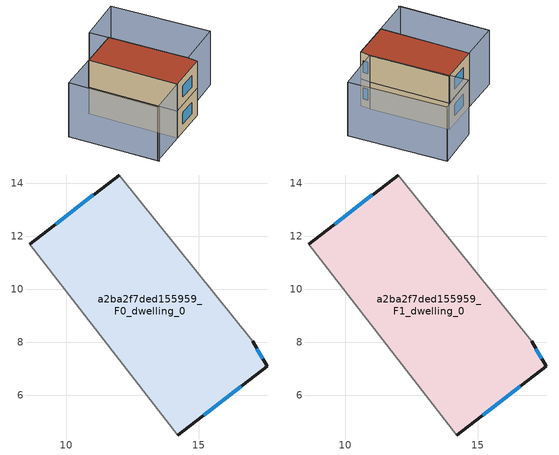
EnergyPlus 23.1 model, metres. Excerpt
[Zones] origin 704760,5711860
a2ba2f7ded155959_F0_dwelling_0
 floor ground (EU_floor_Construction): 11.99,14.3 17.03,8.03 17.58,7.09 14.2,4.49 8.62,11.7 z0
 wall outside (EU_wall_Construction): 11.99,14.3 8.62,11.7 / 14.2,4.49 17.58,7.09 17.03,8.03 z0:3
 wall adiabatic (EU_wall_Construction): 8.62,11.7 14.2,4.49 / 17.03,8.03 11.99,14.3 z0:3
 window (EU_Window_Construction): 11.01,13.55 9.59,12.45 / 17.42,7.36 17.19,7.76 / 15.18,5.24 16.6,6.34 z0.87:2.13
a2ba2f7ded155959_F1_dwelling_0
 floor to a2ba2f7ded155959_F0_dwelling_0 (EU_floor_Construction): 11.99,14.3 17.03,8.03 17.58,7.09 14.2,4.49 8.62,11.7 z3
 wall outside (EU_wall_Construction): 11.99,14.3 8.62,11.7 / 14.2,4.49 17.58,7.09 17.03,8.03 z3:6
 wall adiabatic (EU_wall_Construction): 8.62,11.7 14.2,4.49 / 17.03,8.03 11.99,14.3 z3:6
 window (EU_Window_Construction): 11.01,13.55 9.59,12.45 / 17.42,7.36 17.19,7.76 / 15.18,5.24 16.6,6.34 z3.87:5.13
 roof outside (EU_roof_Construction): 17.58,7.09 17.03,8.03 11.99,14.3 8.62,11.7 14.2,4.49 z6
shading: 5.35,9.08 11.04,1.83 / 10.94,1.91 5.32,9.12 / 5.32,9.12 8.62,11.7 / 8.62,11.7 14.24,4.49 / 14.24,4.49 10.94,1.91 / 17.08,7.97 10.64,15.75 / 10.64,15.75 14.39,18.86 / 14.39,18.86 20.83,11.07 / 20.83,11.07 17.08,7.97 / 14.39,18.86 10.65,15.74 z0:6
[Building]
EU S2 Campaign: North Axis=0; Terrain=City; Solar Distribution=FullExterior
[Site:Location]
London: Latitude=51.5; Longitude=-0.5; Time Zone=0; Elevation=25
[SizingPeriod:WeatherFileDays]
AnnualSizingPeriod: Begin Month=1; Begin Day of Month=1; End Month=12; End Day of Month=31; Day of Week for Start Day=Monday; Use Weather File Daylight Saving Period=No; Use Weather File Rain and Snow Indicators=No
[MATERIAL]
EU_InternalMass_Material: Roughness=MediumRough; Thickness=0.1; Conductivity=1; Density=1800; Specific Heat=900; Thermal Absorptance=0.9; Solar Absorptance=0.7; Visible Absorptance=0.7
[MATERIAL:NOMASS] Roughness=MediumRough; Thermal Absorptance=0.9; Solar Absorptance=0.7; Visible Absorptance=0.7
Name | Thermal Resistance
EU_wall_NoMass | 0.724719
EU_roof_NoMass | 2.98947
EU_floor_NoMass | 2.39157
[WINDOWMATERIAL:SIMPLEGLAZINGSYSTEM]
EU_Window_SimpleGlazing: UFactor=2.63425; Solar Heat Gain Coefficient=0.76; Visible Transmittance=0.76
[CONSTRUCTION]
EU_wall_Construction: EU_wall_NoMass
EU_roof_Construction: EU_roof_NoMass
EU_floor_Construction: EU_floor_NoMass
EU_Window_Construction: EU_Window_SimpleGlazing
EU_InternalMass_Construction: EU_InternalMass_Material
[ZONE] Type=1; Multiplier=1; Ceiling Height=autocalculate; Volume=118.424; Floor Area=autocalculate; Part of Total Floor Area=Yes
a2ba2f7ded155959_F0_dwelling_0; a2ba2f7ded155959_F1_dwelling_0
[INTERNALMASS] Construction=EU_InternalMass_Construction; Surface Area=39.4744
Name | Zone or ZoneList
a2ba2f7ded155959_F0_dwelling_0_EU_InternalMass | a2ba2f7ded155959_F0_dwelling_0
a2ba2f7ded155959_F1_dwelling_0_EU_InternalMass | a2ba2f7ded155959_F1_dwelling_0
[OTHEREQUIPMENT] Fuel Type=Electricity; Design Level Calculation Method=Watts/Area; Power per Zone Floor Area=1; Fraction Latent=0; Fraction Radiant=0; Fraction Lost=0; Carbon Dioxide Generation Rate=0; EndUse Subcategory=EU_Step8_InternalGains
Name | Zone or ZoneList or Space or SpaceList | Schedule
EU_Step8_InternalGain_a2ba2f7ded155959_F0_dwelling_0_f000 | a2ba2f7ded155959_F0_dwelling_0 | EU_Step8_GainSchedule_a2ba2f7ded155959_F0_dwelling_0_f000
EU_Step8_InternalGain_a2ba2f7ded155959_F1_dwelling_0_f000 | a2ba2f7ded155959_F1_dwelling_0 | EU_Step8_GainSchedule_a2ba2f7ded155959_F1_dwelling_0_f000
[ZONEVENTILATION:DESIGNFLOWRATE] Schedule=EU_AlwaysOn; Design Flow Rate Calculation Method=AirChanges/Hour; Air Changes per Hour=0.418135; Ventilation Type=Natural; Fan Pressure Rise=0; Fan Total Efficiency=1; Constant Term Coefficient=1; Temperature Term Coefficient=0; Velocity Term Coefficient=0; Velocity Squared Term Coefficient=0; Minimum Indoor Temperature=-100; Maximum Indoor Temperature=100; Delta Temperature=-100; Minimum Outdoor Temperature=-100; Maximum Outdoor Temperature=100; Maximum Wind Speed=40
Name | Zone or ZoneList or Space or SpaceList
EU_ConstantAir_a2ba2f7ded155959_F0_dwelling_0 | a2ba2f7ded155959_F0_dwelling_0
EU_ConstantAir_a2ba2f7ded155959_F1_dwelling_0 | a2ba2f7ded155959_F1_dwelling_0
[HVACTEMPLATE:THERMOSTAT] Constant Heating Setpoint=20; Constant Cooling Setpoint=50
EU_HeatOnly_a2ba2f7ded155959_F0_dwelling_0; EU_HeatOnly_a2ba2f7ded155959_F1_dwelling_0
[HVACTEMPLATE:ZONE:IDEALLOADSAIRSYSTEM] System Availability Schedule=EU_AlwaysOn; Maximum Heating Supply Air Temperature=50; Minimum Cooling Supply Air Temperature=13; Maximum Heating Supply Air Humidity Ratio=0.0156; Minimum Cooling Supply Air Humidity Ratio=0.0077; Heating Limit=NoLimit; Cooling Limit=NoLimit; Heating Availability Schedule=EU_AlwaysOn; Cooling Availability Schedule=EU_CoolingOff; Dehumidification Control Type=ConstantSensibleHeatRatio; Cooling Sensible Heat Ratio=0.7; Dehumidification Setpoint=60; Humidification Control Type=None; Humidification Setpoint=30; Outdoor Air Method=None; Outdoor Air Flow Rate per Person=0.00944; Outdoor Air Flow Rate per Zone Floor Area=0; Outdoor Air Flow Rate per Zone=0; Demand Controlled Ventilation Type=None; Outdoor Air Economizer Type=NoEconomizer; Heat Recovery Type=None; Sensible Heat Recovery Effectiveness=0.7; Latent Heat Recovery Effectiveness=0.65
Name | Template Thermostat
a2ba2f7ded155959_F0_dwelling_0 | EU_HeatOnly_a2ba2f7ded155959_F0_dwelling_0
a2ba2f7ded155959_F1_dwelling_0 | EU_HeatOnly_a2ba2f7ded155959_F1_dwelling_0
[SIZING:ZONE] Zone Cooling Design Supply Air Temperature Input Method=SupplyAirTemperature; Zone Cooling Design Supply Air Temperature=13; Zone Heating Design Supply Air Temperature Input Method=SupplyAirTemperature; Zone Heating Design Supply Air Temperature=50; Zone Cooling Design Supply Air Humidity Ratio=0.008; Zone Heating Design Supply Air Humidity Ratio=0.008; Cooling Design Air Flow Method=DesignDay; Cooling Design Air Flow Rate=0; Cooling Minimum Air Flow per Zone Floor Area=0.000762; Cooling Minimum Air Flow=0; Cooling Minimum Air Flow Fraction=0.2; Heating Design Air Flow Method=DesignDay; Heating Design Air Flow Rate=0; Heating Maximum Air Flow per Zone Floor Area=0.002032; Heating Maximum Air Flow=0.141576; Heating Maximum Air Flow Fraction=0.3; Account for Dedicated Outdoor Air System=No; Dedicated Outdoor Air System Control Strategy=NeutralSupplyAir; Dedicated Outdoor Air Low Setpoint Temperature for Design=autosize; Dedicated Outdoor Air High Setpoint Temperature for Design=autosize; Zone Load Sizing Method=Sensible Load Only No Latent Load; Zone Latent Cooling Design Supply Air Humidity Ratio Input Method=HumidityRatioDifference; Zone Cooling Design Supply Air Humidity Ratio Difference=0.005; Zone Latent Heating Design Supply Air Humidity Ratio Input Method=HumidityRatioDifference; Zone Humidification Design Supply Air Humidity Ratio Difference=0.005
a2ba2f7ded155959_F0_dwelling_0; a2ba2f7ded155959_F1_dwelling_0
[SCHEDULE:CONSTANT]
Name | Hourly Value
EU_AlwaysOn | 1
EU_CoolingOff | 0
[SCHEDULE:FILE] Column Number=1; Rows to Skip at Top=0; Number of Hours of Data=8760; Column Separator=Comma; Interpolate to Timestep=No; Minutes per Item=60; Adjust Schedule for Daylight Savings=Yes
Name | File
EU_Step8_GainSchedule_a2ba2f7ded155959_F0_dwelling_0_f000 | ../../schedules/a2ba2f7ded155959/a2ba2f7ded155959_F0_dwelling_0_f000_gain.csv
EU_Step8_GainSchedule_a2ba2f7ded155959_F1_dwelling_0_f000 | ../../schedules/a2ba2f7ded155959/a2ba2f7ded155959_F1_dwelling_0_f000_gain.csv
